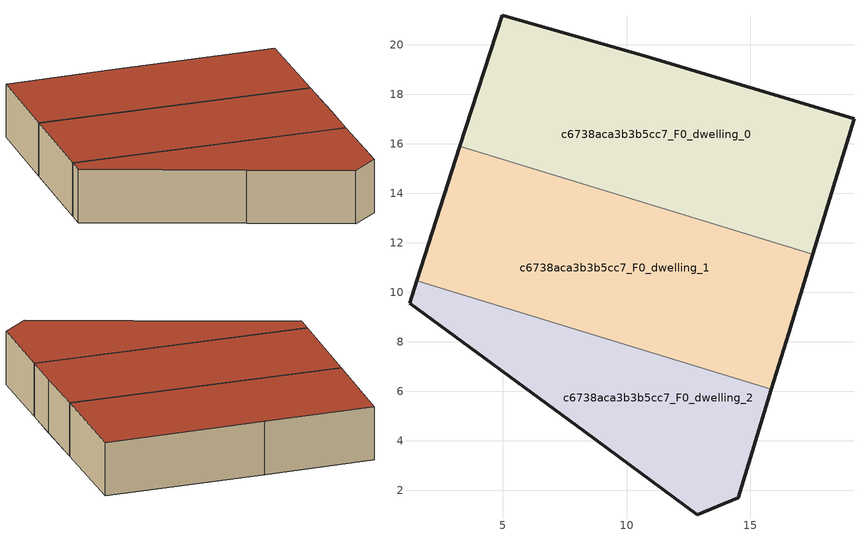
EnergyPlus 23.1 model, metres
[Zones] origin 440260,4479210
c6738aca3b3b5cc7_F0_dwelling_0
 floor ground (EU_floor_Construction): 19.18,17.01 17.52,11.54 3.27,15.91 4.97,21.19 10.77,19.53 z0
 wall outside (EU_wall_Construction): 17.52,11.54 19.18,17.01 10.77,19.53 4.97,21.19 3.27,15.91 z0:3
 wall to c6738aca3b3b5cc7_F0_dwelling_1 (EU_wall_Construction): 3.27,15.91 17.52,11.54 z0:3
 roof outside (EU_roof_Construction): 17.52,11.54 19.18,17.01 10.77,19.53 4.97,21.19 3.27,15.91 z3
c6738aca3b3b5cc7_F0_dwelling_1
 floor ground (EU_floor_Construction): 17.52,11.54 16.55,8.35 15.85,6.08 1.52,10.46 3.27,15.91 z0
 wall outside (EU_wall_Construction): 3.27,15.91 1.52,10.46 / 15.85,6.08 16.55,8.35 17.52,11.54 z0:3
 wall to c6738aca3b3b5cc7_F0_dwelling_2 (EU_wall_Construction): 1.52,10.46 15.85,6.08 z0:3
 roof outside (EU_roof_Construction): 15.85,6.08 16.55,8.35 17.52,11.54 3.27,15.91 1.52,10.46 z3
c6738aca3b3b5cc7_F0_dwelling_2
 floor ground (EU_floor_Construction): 15.85,6.08 14.51,1.7 12.86,1.01 8.28,4.38 1.23,9.56 1.52,10.46 z0
 wall outside (EU_wall_Construction): 1.52,10.46 1.23,9.56 8.28,4.38 12.86,1.01 14.51,1.7 15.85,6.08 z0:3
 roof outside (EU_roof_Construction): 14.51,1.7 15.85,6.08 1.52,10.46 1.23,9.56 8.28,4.38 12.86,1.01 z3
[Building]
EU S2 Campaign: North Axis=0; Terrain=City; Solar Distribution=FullExterior
[Site:Location]
Madrid: Latitude=40.5; Longitude=-3.5; Time Zone=1; Elevation=609
[SizingPeriod:WeatherFileDays]
AnnualSizingPeriod: Begin Month=1; Begin Day of Month=1; End Month=12; End Day of Month=31; Day of Week for Start Day=Monday; Use Weather File Daylight Saving Period=No; Use Weather File Rain and Snow Indicators=No
[MATERIAL]
EU_InternalMass_Material: Roughness=MediumRough; Thickness=0.1; Conductivity=1; Density=1800; Specific Heat=900; Thermal Absorptance=0.9; Solar Absorptance=0.7; Visible Absorptance=0.7
[MATERIAL:NOMASS] Roughness=MediumRough; Thermal Absorptance=0.9; Solar Absorptance=0.7; Visible Absorptance=0.7
Name | Thermal Resistance
EU_wall_NoMass | 0.609216
EU_roof_NoMass | 0.513268
EU_floor_NoMass | 0.568163
[CONSTRUCTION]
EU_wall_Construction: EU_wall_NoMass
EU_roof_Construction: EU_roof_NoMass
EU_floor_Construction: EU_floor_NoMass
EU_InternalMass_Construction: EU_InternalMass_Material
[ZONE] Type=1; Multiplier=1; Ceiling Height=autocalculate; Floor Area=autocalculate; Part of Total Floor Area=Yes
Name | Volume
c6738aca3b3b5cc7_F0_dwelling_0 | 252.07
c6738aca3b3b5cc7_F0_dwelling_1 | 256.257
c6738aca3b3b5cc7_F0_dwelling_2 | 157.302
[INTERNALMASS] Construction=EU_InternalMass_Construction
Name | Zone or ZoneList | Surface Area
c6738aca3b3b5cc7_F0_dwelling_0_EU_InternalMass | c6738aca3b3b5cc7_F0_dwelling_0 | 84.0235
c6738aca3b3b5cc7_F0_dwelling_1_EU_InternalMass | c6738aca3b3b5cc7_F0_dwelling_1 | 85.4191
c6738aca3b3b5cc7_F0_dwelling_2_EU_InternalMass | c6738aca3b3b5cc7_F0_dwelling_2 | 52.4339
[OTHEREQUIPMENT] Fuel Type=Electricity; Design Level Calculation Method=Watts/Area; Power per Zone Floor Area=1; Fraction Latent=0; Fraction Radiant=0; Fraction Lost=0; Carbon Dioxide Generation Rate=0; EndUse Subcategory=EU_Step8_InternalGains
Name | Zone or ZoneList or Space or SpaceList | Schedule
EU_Step8_InternalGain_c6738aca3b3b5cc7_F0_dwelling_0_f000 | c6738aca3b3b5cc7_F0_dwelling_0 | EU_Step8_GainSchedule_c6738aca3b3b5cc7_F0_dwelling_0_f000
EU_Step8_InternalGain_c6738aca3b3b5cc7_F0_dwelling_1_f000 | c6738aca3b3b5cc7_F0_dwelling_1 | EU_Step8_GainSchedule_c6738aca3b3b5cc7_F0_dwelling_1_f000
EU_Step8_InternalGain_c6738aca3b3b5cc7_F0_dwelling_2_f000 | c6738aca3b3b5cc7_F0_dwelling_2 | EU_Step8_GainSchedule_c6738aca3b3b5cc7_F0_dwelling_2_f000
[ZONEVENTILATION:DESIGNFLOWRATE] Schedule=EU_AlwaysOn; Design Flow Rate Calculation Method=AirChanges/Hour; Air Changes per Hour=0.752966; Ventilation Type=Natural; Fan Pressure Rise=0; Fan Total Efficiency=1; Constant Term Coefficient=1; Temperature Term Coefficient=0; Velocity Term Coefficient=0; Velocity Squared Term Coefficient=0; Minimum Indoor Temperature=-100; Maximum Indoor Temperature=100; Delta Temperature=-100; Minimum Outdoor Temperature=-100; Maximum Outdoor Temperature=100; Maximum Wind Speed=40
Name | Zone or ZoneList or Space or SpaceList
EU_ConstantAir_c6738aca3b3b5cc7_F0_dwelling_0 | c6738aca3b3b5cc7_F0_dwelling_0
EU_ConstantAir_c6738aca3b3b5cc7_F0_dwelling_1 | c6738aca3b3b5cc7_F0_dwelling_1
EU_ConstantAir_c6738aca3b3b5cc7_F0_dwelling_2 | c6738aca3b3b5cc7_F0_dwelling_2
[HVACTEMPLATE:THERMOSTAT] Constant Heating Setpoint=20; Constant Cooling Setpoint=50
EU_HeatOnly_c6738aca3b3b5cc7_F0_dwelling_0; EU_HeatOnly_c6738aca3b3b5cc7_F0_dwelling_1; EU_HeatOnly_c6738aca3b3b5cc7_F0_dwelling_2
[HVACTEMPLATE:ZONE:IDEALLOADSAIRSYSTEM] System Availability Schedule=EU_AlwaysOn; Maximum Heating Supply Air Temperature=50; Minimum Cooling Supply Air Temperature=13; Maximum Heating Supply Air Humidity Ratio=0.0156; Minimum Cooling Supply Air Humidity Ratio=0.0077; Heating Limit=NoLimit; Cooling Limit=NoLimit; Heating Availability Schedule=EU_AlwaysOn; Cooling Availability Schedule=EU_CoolingOff; Dehumidification Control Type=ConstantSensibleHeatRatio; Cooling Sensible Heat Ratio=0.7; Dehumidification Setpoint=60; Humidification Control Type=None; Humidification Setpoint=30; Outdoor Air Method=None; Outdoor Air Flow Rate per Person=0.00944; Outdoor Air Flow Rate per Zone Floor Area=0; Outdoor Air Flow Rate per Zone=0; Demand Controlled Ventilation Type=None; Outdoor Air Economizer Type=NoEconomizer; Heat Recovery Type=None; Sensible Heat Recovery Effectiveness=0.7; Latent Heat Recovery Effectiveness=0.65
Name | Template Thermostat
c6738aca3b3b5cc7_F0_dwelling_0 | EU_HeatOnly_c6738aca3b3b5cc7_F0_dwelling_0
c6738aca3b3b5cc7_F0_dwelling_1 | EU_HeatOnly_c6738aca3b3b5cc7_F0_dwelling_1
c6738aca3b3b5cc7_F0_dwelling_2 | EU_HeatOnly_c6738aca3b3b5cc7_F0_dwelling_2
[SIZING:ZONE] Zone Cooling Design Supply Air Temperature Input Method=SupplyAirTemperature; Zone Cooling Design Supply Air Temperature=13; Zone Heating Design Supply Air Temperature Input Method=SupplyAirTemperature; Zone Heating Design Supply Air Temperature=50; Zone Cooling Design Supply Air Humidity Ratio=0.008; Zone Heating Design Supply Air Humidity Ratio=0.008; Cooling Design Air Flow Method=DesignDay; Cooling Design Air Flow Rate=0; Cooling Minimum Air Flow per Zone Floor Area=0.000762; Cooling Minimum Air Flow=0; Cooling Minimum Air Flow Fraction=0.2; Heating Design Air Flow Method=DesignDay; Heating Design Air Flow Rate=0; Heating Maximum Air Flow per Zone Floor Area=0.002032; Heating Maximum Air Flow=0.141576; Heating Maximum Air Flow Fraction=0.3; Account for Dedicated Outdoor Air System=No; Dedicated Outdoor Air System Control Strategy=NeutralSupplyAir; Dedicated Outdoor Air Low Setpoint Temperature for Design=autosize; Dedicated Outdoor Air High Setpoint Temperature for Design=autosize; Zone Load Sizing Method=Sensible Load Only No Latent Load; Zone Latent Cooling Design Supply Air Humidity Ratio Input Method=HumidityRatioDifference; Zone Cooling Design Supply Air Humidity Ratio Difference=0.005; Zone Latent Heating Design Supply Air Humidity Ratio Input Method=HumidityRatioDifference; Zone Humidification Design Supply Air Humidity Ratio Difference=0.005
c6738aca3b3b5cc7_F0_dwelling_0; c6738aca3b3b5cc7_F0_dwelling_1; c6738aca3b3b5cc7_F0_dwelling_2
[SCHEDULE:CONSTANT]
Name | Hourly Value
EU_AlwaysOn | 1
EU_CoolingOff | 0
[SCHEDULE:FILE] Column Number=1; Rows to Skip at Top=0; Number of Hours of Data=8760; Column Separator=Comma; Interpolate to Timestep=No; Minutes per Item=60; Adjust Schedule for Daylight Savings=Yes
Name | File
EU_Step8_GainSchedule_c6738aca3b3b5cc7_F0_dwelling_0_f000 | C:\Users\o_iseri\Desktop\OpenUBEM\openubem\outputs\eu_evidence\EU-11\ES-MAD-BERRUGUETE\idfs\c6738aca3b3b5cc7\c6738aca3b3b5cc7_F0_dwelling_0_f000_gain.csv
EU_Step8_GainSchedule_c6738aca3b3b5cc7_F0_dwelling_1_f000 | C:\Users\o_iseri\Desktop\OpenUBEM\openubem\outputs\eu_evidence\EU-11\ES-MAD-BERRUGUETE\idfs\c6738aca3b3b5cc7\c6738aca3b3b5cc7_F0_dwelling_1_f000_gain.csv
EU_Step8_GainSchedule_c6738aca3b3b5cc7_F0_dwelling_2_f000 | C:\Users\o_iseri\Desktop\OpenUBEM\openubem\outputs\eu_evidence\EU-11\ES-MAD-BERRUGUETE\idfs\c6738aca3b3b5cc7\c6738aca3b3b5cc7_F0_dwelling_2_f000_gain.csv
